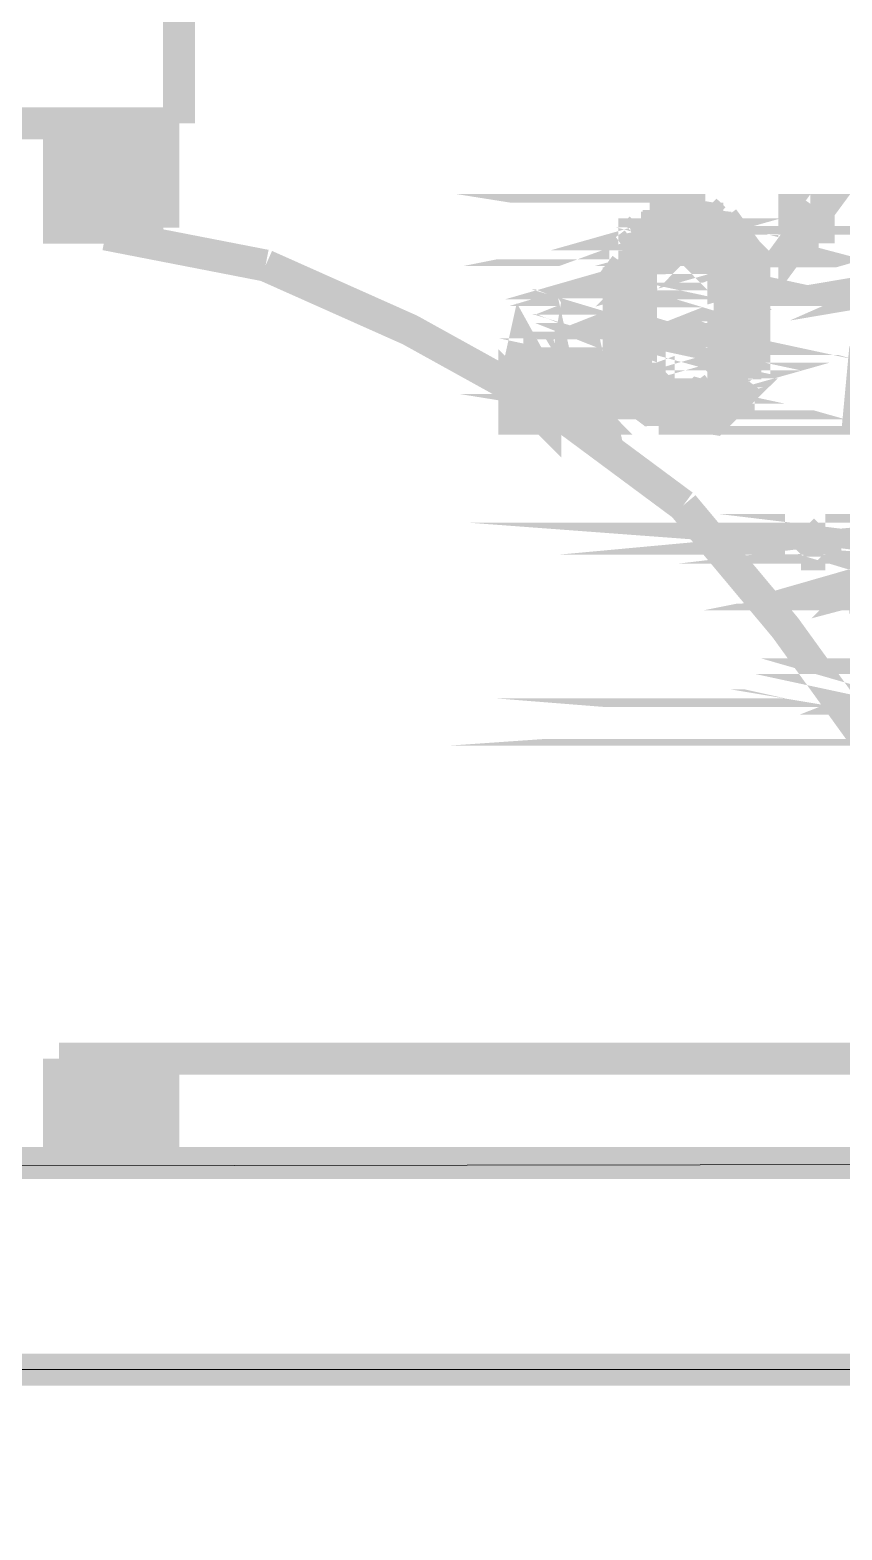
# Model space of a CAD drawing. Header units: inches. Extents: x -524 to 1067, y -71 to 1110.
# Drawn here: x 841.76 to 865.29, y 228.86 to 272.33 of the extents above; entities that cross this region are included whole.
import ezdxf

# ---------------------------------------------------------------- set-up
doc = ezdxf.new("R2010")
doc.units = ezdxf.units.IN
doc.header["$MEASUREMENT"] = 0
doc.layers.add('H', color=7, linetype='Continuous')
doc.layers.add('P', color=7, linetype='Continuous')
doc.layers.add('wall', color=16, linetype='Continuous', lineweight=20)

msp = doc.modelspace()

# ---------------------------------------------------------------- hatches: boundary and pattern name
at = {"layer": 'H', "linetype": 'Continuous'}
for points in [[(842.5936396088268, 266.5981765584572), (842.5936396088268, 269.6238921675355), (845.6230050557929, 269.6238921675355), (845.6230050557929, 266.5981765584572), (842.5936396088268, 266.5981765584572)], [(862.0363260377292, 266.5981765584572), (859.7843760608878, 266.8573150484988), (859.977817468947, 266.8573150484988), (859.977817468947, 267.0471066186702), (861.3939545694566, 267.0471066186702), (861.5873959775158, 266.8573150484988), (861.8465344675576, 266.8573150484988), (862.0363260377292, 266.5981765584572)], [(863.9050430363393, 266.1492464982442), (863.9050430363393, 267.0471066186702), (864.6131115865942, 267.0471066186702), (864.6131115865942, 266.1492464982442), (863.9050430363393, 266.1492464982442)], [(859.2697489186924, 266.4047351503979), (859.5288874087341, 266.5981765584572), (860.6858860192019, 266.5981765584572), (860.6858860192019, 266.4047351503979), (859.2697489186924, 266.4047351503979)], [(859.7843760608878, 266.5981765584572), (859.7843760608878, 266.8573150484988), (862.0363260377292, 266.5981765584572), (859.7843760608878, 266.5981765584572)], [(860.9450245092435, 266.4047351503979), (860.9450245092435, 266.5981765584572), (860.6858860192019, 266.5981765584572), (860.9450245092435, 266.5981765584572), (862.0363260377292, 266.4047351503979), (860.9450245092435, 266.4047351503979)], [(862.0363260377292, 266.4047351503979), (860.6858860192019, 266.5981765584572), (862.0363260377292, 266.5981765584572), (862.0363260377292, 266.4047351503979)], [(859.0763075106331, 265.8901080082024), (859.2697489186924, 266.1492464982442), (859.2697489186924, 266.4047351503979), (860.2369559589888, 266.4047351503979), (859.977817468947, 266.1492464982442), (859.977817468947, 265.8901080082024), (859.0763075106331, 265.8901080082024)], [(861.5873959775158, 265.8901080082024), (861.5873959775158, 266.1492464982442), (861.3939545694566, 266.4047351503979), (862.2954645277707, 266.4047351503979), (862.2954645277707, 266.1492464982442), (861.5873959775158, 265.8901080082024)], [(861.8465344675576, 264.9885980498883), (861.8465344675576, 265.8901080082024), (861.5873959775158, 265.8901080082024), (862.2954645277707, 266.1492464982442), (862.5546030178123, 265.8901080082024), (862.5546030178123, 265.1820394579477), (862.7443945879836, 265.1820394579477), (862.7443945879836, 263.3790195413196), (862.0363260377292, 263.3790195413196), (862.0363260377292, 264.7294595598468), (861.8465344675576, 264.9885980498883)], [(859.0763075106331, 265.6966666001431), (859.7843760608878, 265.8901080082024), (859.7843760608878, 265.6966666001431), (859.0763075106331, 265.6966666001431)], [(859.0763075106331, 265.6966666001431), (859.0763075106331, 265.8901080082024), (859.7843760608878, 265.8901080082024), (859.0763075106331, 265.6966666001431)], [(859.7843760608878, 265.1820394579477), (859.0763075106331, 265.4411779479894), (859.0763075106331, 265.6966666001431), (859.7843760608878, 265.6966666001431), (859.7843760608878, 265.1820394579477)], [(858.8171690205913, 263.3790195413196), (858.8171690205913, 265.1820394579477), (859.0763075106331, 265.4411779479894), (859.7843760608878, 265.1820394579477), (859.5288874087341, 264.9885980498883), (859.5288874087341, 263.1235308891659), (858.8171690205913, 263.3790195413196)], [(855.7914534115132, 261.0613724824962), (855.7914534115132, 261.9628824408101), (856.0505919015548, 263.1235308891659), (856.4995219617679, 263.1235308891659), (856.7586604518096, 261.9628824408101), (856.7586604518096, 261.0613724824962), (855.7914534115132, 261.0613724824962)], [(857.2112403499107, 261.0613724824962), (857.2112403499107, 261.9628824408101), (857.4667290020643, 263.1235308891659), (857.9193089001653, 263.1235308891659), (858.1091004703367, 261.9628824408101), (858.1091004703367, 261.0613724824962), (857.2112403499107, 261.0613724824962)], [(858.8171690205913, 262.6709509910648), (858.8171690205913, 263.3790195413196), (859.5288874087341, 263.1235308891659), (859.7843760608878, 262.8643923991241), (859.7843760608878, 262.4118125010232), (859.0763075106331, 262.2220209308518), (859.0763075106331, 262.6709509910648), (858.8171690205913, 262.6709509910648)], [(861.8465344675576, 262.4118125010232), (861.8465344675576, 263.3790195413196), (862.7443945879836, 263.3790195413196), (862.7443945879836, 262.8643923991241), (862.5546030178123, 262.8643923991241), (862.5546030178123, 262.2220209308518), (862.2954645277707, 261.9628824408101), (861.5873959775158, 262.2220209308518), (861.8465344675576, 262.4118125010232)], [(859.0763075106331, 262.2220209308518), (859.7843760608878, 262.4118125010232), (859.7843760608878, 262.2220209308518), (859.0763075106331, 262.2220209308518)], [(859.2697489186924, 261.9628824408101), (859.0763075106331, 262.2220209308518), (859.977817468947, 262.2220209308518), (859.2697489186924, 261.9628824408101)], [(859.5288874087341, 261.513952380597), (859.2697489186924, 261.7694410327508), (859.2697489186924, 261.9628824408101), (859.977817468947, 262.2220209308518), (859.977817468947, 261.9628824408101), (860.2369559589888, 261.7694410327508), (860.4267475291601, 261.7694410327508), (859.5288874087341, 261.513952380597)], [(862.0363260377292, 261.513952380597), (861.1348160794148, 261.7694410327508), (861.3939545694566, 261.7694410327508), (861.5873959775158, 261.9628824408101), (861.5873959775158, 262.2220209308518), (862.2954645277707, 261.9628824408101), (862.2954645277707, 261.7694410327508), (862.0363260377292, 261.513952380597)], [(859.5288874087341, 261.513952380597), (860.4267475291601, 261.7694410327508), (860.6858860192019, 261.513952380597), (859.5288874087341, 261.513952380597)], [(860.9450245092435, 261.513952380597), (861.1348160794148, 261.7694410327508), (862.0363260377292, 261.513952380597), (860.9450245092435, 261.513952380597)], [(859.7843760608878, 261.2548138905554), (859.5288874087341, 261.513952380597), (862.0363260377292, 261.513952380597), (859.7843760608878, 261.2548138905554)], [(859.977817468947, 261.0613724824962), (859.977817468947, 261.2548138905554), (859.7843760608878, 261.2548138905554), (862.0363260377292, 261.513952380597), (861.5873959775158, 261.0613724824962), (859.977817468947, 261.0613724824962)], [(864.1641815263811, 257.0684498331213), (864.1641815263811, 257.7765183833761), (864.8722500766357, 257.7765183833761), (864.8722500766357, 257.0684498331213), (864.1641815263811, 257.0684498331213)], [(842.5936396088268, 239.4944804028296), (842.5936396088268, 242.5201960119079), (845.6230050557929, 242.5201960119079), (845.6230050557929, 239.4944804028296), (842.5936396088268, 239.4944804028296)]]:
    msp.add_hatch(color=256, dxfattribs=at).paths.add_polyline_path(points)

# ---------------------------------------------------------------- linework, layer by layer
at = {"layer": 'P', "const_width": 0.927058823529412}
for points in [[(846.071935116006, 269.6238921675356), (846.071935116006, 283.5297745204766)], [(874.7852097802022, 262.6709509910648), (876.8437183489841, 261.0613724824962), (874.591768372143, 262.9300894811066), (874.7852097802022, 262.6709509910648)], [(846.071935116006, 269.6238921675356), (840.9220138561634, 269.6238921675356)], [(845.6230050557929, 269.6238921675356), (842.5936396088268, 269.6238921675356)], [(842.5936396088268, 269.6238921675356), (845.6230050557929, 266.5981765584572)], [(842.5936396088268, 269.6238921675356), (845.6230050557929, 266.5981765584572)], [(845.6230050557929, 266.5981765584572), (842.5936396088268, 266.5981765584572), (842.5936396088268, 269.6238921675356)], [(845.6230050557929, 266.5981765584572), (845.6230050557929, 269.6238921675356)], [(861.328257487474, 267.1128037006526), (859.977817468947, 267.1128037006526), (861.5873959775158, 266.8573150484988)], [(859.977817468947, 267.1128037006526), (861.5873959775158, 266.8573150484988), (859.977817468947, 266.8573150484988)], [(861.328257487474, 267.1128037006526), (859.977817468947, 267.1128037006526), (860.1712588770065, 267.1128037006526)], [(859.977817468947, 266.8573150484988), (859.977817468947, 267.1128037006526)], [(860.4267475291601, 267.1128037006526), (861.328257487474, 267.1128037006526), (860.1712588770065, 267.1128037006526), (860.4267475291601, 267.1128037006526)], [(861.328257487474, 267.1128037006526), (860.1712588770065, 267.1128037006526), (861.328257487474, 267.1128037006526), (861.328257487474, 267.1128037006526), (860.1712588770065, 267.1128037006526)], [(860.6858860192019, 267.1128037006526), (861.1348160794148, 267.1128037006526), (860.4267475291601, 267.1128037006526), (860.6858860192019, 267.1128037006526)], [(861.1348160794148, 267.1128037006526), (860.4267475291601, 267.1128037006526), (861.328257487474, 267.1128037006526), (861.1348160794148, 267.1128037006526)], [(860.6858860192019, 267.1128037006526), (860.8793274272612, 267.1128037006526), (860.6858860192019, 267.1128037006526), (860.6858860192019, 267.1128037006526), (860.6858860192019, 267.1128037006526)], [(860.8793274272612, 267.1128037006526), (861.1348160794148, 267.1128037006526)], [(861.1348160794148, 267.1128037006526), (860.8793274272612, 267.1128037006526)], [(861.5873959775158, 266.8573150484988), (861.328257487474, 267.1128037006526)], [(864.6131115865942, 267.1128037006526), (863.9050430363393, 266.1492464982442), (864.6131115865942, 266.1492464982442)], [(864.6131115865942, 267.1128037006526), (863.9050430363393, 266.1492464982442), (863.9050430363393, 267.1128037006526), (864.6131115865942, 267.1128037006526)], [(864.6131115865942, 267.1128037006526), (864.6131115865942, 266.1492464982442), (864.6131115865942, 267.1128037006526)], [(864.6131115865942, 267.1128037006526), (864.6131115865942, 267.1128037006526)], [(864.6131115865942, 266.1492464982442), (864.6131115865942, 267.1128037006526)], [(859.2697489186924, 266.1492464982442), (860.1712588770065, 266.404735150398), (859.977817468947, 266.1492464982442)], [(859.4631903267516, 266.5981765584572), (859.2697489186924, 266.404735150398)], [(860.6858860192019, 266.404735150398), (859.4631903267516, 266.5981765584572)], [(860.6858860192019, 266.404735150398), (859.4631903267516, 266.5981765584572)], [(859.4631903267516, 266.5981765584572), (860.6858860192019, 266.5981765584572), (860.6858860192019, 266.404735150398)], [(859.4631903267516, 266.5981765584572), (860.6858860192019, 266.5981765584572), (862.0363260377292, 266.5981765584572), (859.4631903267516, 266.5981765584572)], [(862.0363260377292, 266.5981765584572), (859.4631903267516, 266.5981765584572), (862.0363260377292, 266.5981765584572), (859.4631903267516, 266.5981765584572), (859.4631903267516, 266.5981765584572), (862.0363260377292, 266.5981765584572)], [(859.7186789789055, 266.5981765584572), (862.0363260377292, 266.5981765584572), (859.4631903267516, 266.5981765584572), (859.7186789789055, 266.5981765584572)], [(859.7186789789055, 266.8573150484988), (862.0363260377292, 266.5981765584572), (859.7186789789055, 266.8573150484988)], [(861.5873959775158, 266.8573150484988), (859.7186789789055, 266.8573150484988), (859.977817468947, 266.8573150484988)], [(861.5873959775158, 266.8573150484988), (859.7186789789055, 266.8573150484988), (861.8465344675576, 266.8573150484988), (861.5873959775158, 266.8573150484988)], [(859.7186789789055, 266.8573150484988), (861.8465344675576, 266.8573150484988)], [(861.8465344675576, 266.8573150484988), (859.7186789789055, 266.8573150484988)], [(859.7186789789055, 266.8573150484988), (859.7186789789055, 266.8573150484988)], [(861.8465344675576, 266.8573150484988), (859.7186789789055, 266.8573150484988)], [(859.7186789789055, 266.8573150484988), (862.0363260377292, 266.5981765584572), (861.8465344675576, 266.8573150484988)], [(861.5873959775158, 266.8573150484988), (859.977817468947, 266.8573150484988), (861.5873959775158, 266.8573150484988), (861.5873959775158, 266.8573150484988), (859.977817468947, 266.8573150484988)], [(860.6858860192019, 266.5981765584572), (862.0363260377292, 266.404735150398), (860.6858860192019, 266.5981765584572)], [(862.0363260377292, 266.5981765584572), (860.6858860192019, 266.5981765584572)], [(860.6858860192019, 266.5981765584572), (862.0363260377292, 266.404735150398)], [(860.8793274272612, 266.5981765584572), (862.0363260377292, 266.404735150398)], [(862.0363260377292, 266.404735150398), (860.8793274272612, 266.404735150398), (860.8793274272612, 266.5981765584572)], [(862.0363260377292, 266.404735150398), (862.0363260377292, 266.5981765584572)], [(848.5830235828887, 265.5032251920839), (843.9477294652418, 266.404735150398)], [(859.977817468947, 265.9558050901849), (859.0106104286506, 265.9558050901849), (859.977817468947, 266.1492464982442), (859.977817468947, 265.9558050901849)], [(859.0106104286506, 265.9558050901849), (859.977817468947, 266.1492464982442), (859.2697489186924, 266.1492464982442)], [(859.2697489186924, 266.1492464982442), (860.1712588770065, 266.404735150398), (859.2697489186924, 266.404735150398), (859.2697489186924, 266.1492464982442)], [(862.2954645277707, 266.1492464982442), (862.48890593583, 265.9558050901849), (861.5873959775158, 265.9558050901849), (862.2954645277707, 266.1492464982442)], [(859.2697489186924, 266.1492464982442), (859.0106104286506, 265.9558050901849)], [(861.328257487474, 266.404735150398), (862.2954645277707, 266.1492464982442), (861.5873959775158, 266.1492464982442)], [(860.1712588770065, 266.404735150398), (859.2697489186924, 266.404735150398), (860.4267475291601, 266.404735150398), (860.1712588770065, 266.404735150398)], [(859.2697489186924, 266.404735150398), (860.4267475291601, 266.404735150398), (860.4267475291601, 266.404735150398), (859.2697489186924, 266.404735150398)], [(860.4267475291601, 266.404735150398), (859.2697489186924, 266.404735150398), (860.6858860192019, 266.404735150398)], [(859.2697489186924, 266.404735150398), (860.6858860192019, 266.404735150398)], [(859.977817468947, 266.1492464982442), (859.2697489186924, 266.1492464982442), (859.977817468947, 266.1492464982442), (859.977817468947, 266.1492464982442), (859.2697489186924, 266.1492464982442), (859.977817468947, 266.1492464982442)], [(859.2697489186924, 266.1492464982442), (859.2697489186924, 266.1492464982442), (859.977817468947, 266.1492464982442)], [(860.6858860192019, 266.404735150398), (860.4267475291601, 266.404735150398)], [(860.8793274272612, 266.404735150398), (862.2954645277707, 266.404735150398), (860.8793274272612, 266.404735150398)], [(862.0363260377292, 266.404735150398), (860.8793274272612, 266.404735150398), (862.2954645277707, 266.404735150398), (862.0363260377292, 266.404735150398)], [(861.1348160794148, 266.404735150398), (862.2954645277707, 266.404735150398), (861.328257487474, 266.404735150398), (861.1348160794148, 266.404735150398)], [(862.2954645277707, 266.404735150398), (861.328257487474, 266.404735150398), (862.2954645277707, 266.404735150398), (862.2954645277707, 266.404735150398), (861.328257487474, 266.404735150398), (862.2954645277707, 266.404735150398)], [(861.328257487474, 266.404735150398), (861.328257487474, 266.404735150398), (862.2954645277707, 266.404735150398)], [(861.328257487474, 266.404735150398), (862.2954645277707, 266.1492464982442), (862.2954645277707, 266.404735150398)], [(861.5873959775158, 266.1492464982442), (861.328257487474, 266.404735150398)], [(862.2954645277707, 266.1492464982442), (861.5873959775158, 266.1492464982442)], [(861.5873959775158, 266.1492464982442), (862.2954645277707, 266.1492464982442)], [(861.5873959775158, 266.1492464982442), (862.2954645277707, 266.1492464982442)], [(862.2954645277707, 266.1492464982442), (861.5873959775158, 265.9558050901849), (861.5873959775158, 266.1492464982442)], [(862.2954645277707, 266.1492464982442), (862.2954645277707, 266.1492464982442)], [(859.0106104286506, 265.9558050901849), (859.7186789789055, 265.9558050901849), (859.0106104286506, 265.6966666001432)], [(859.7186789789055, 265.9558050901849), (859.0106104286506, 265.6966666001432)], [(859.977817468947, 265.9558050901849), (859.0106104286506, 265.9558050901849), (859.977817468947, 265.9558050901849), (859.0106104286506, 265.9558050901849)], [(859.0106104286506, 265.9558050901849), (859.7186789789055, 265.9558050901849)], [(859.0106104286506, 265.6966666001432), (859.0106104286506, 265.9558050901849)], [(859.7186789789055, 265.6966666001432), (859.0106104286506, 265.6966666001432)], [(859.0106104286506, 265.6966666001432), (859.7186789789055, 265.6966666001432)], [(859.7186789789055, 265.6966666001432), (859.0106104286506, 265.6966666001432)], [(859.0106104286506, 265.6966666001432), (859.7186789789055, 265.5032251920839)], [(859.0106104286506, 265.6966666001432), (859.7186789789055, 265.5032251920839)], [(859.7186789789055, 265.5032251920839), (859.0106104286506, 265.5032251920839), (859.0106104286506, 265.6966666001432)], [(859.7186789789055, 265.6966666001432), (859.0106104286506, 265.6966666001432), (859.0106104286506, 265.6966666001432)], [(859.0106104286506, 265.6966666001432), (859.7186789789055, 265.6966666001432), (859.0106104286506, 265.6966666001432)], [(859.7186789789055, 265.6966666001432), (859.0106104286506, 265.6966666001432)], [(859.0106104286506, 265.6966666001432), (859.7186789789055, 265.6966666001432)], [(859.7186789789055, 265.6966666001432), (859.7186789789055, 265.9558050901849)], [(859.7186789789055, 265.9558050901849), (859.977817468947, 265.9558050901849)], [(859.7186789789055, 265.5032251920839), (859.7186789789055, 265.6966666001432)], [(862.48890593583, 265.9558050901849), (861.5873959775158, 265.9558050901849), (861.5873959775158, 265.9558050901849), (862.48890593583, 265.9558050901849), (861.5873959775158, 265.9558050901849), (862.48890593583, 265.9558050901849), (861.5873959775158, 265.9558050901849)], [(862.48890593583, 265.9558050901849), (861.8465344675576, 265.9558050901849), (861.5873959775158, 265.9558050901849)], [(862.48890593583, 265.9558050901849), (861.8465344675576, 265.9558050901849)], [(861.8465344675576, 265.9558050901849), (862.48890593583, 265.6966666001432)], [(861.8465344675576, 265.9558050901849), (862.48890593583, 265.6966666001432)], [(862.48890593583, 265.6966666001432), (861.8465344675576, 265.6966666001432), (861.8465344675576, 265.9558050901849)], [(862.48890593583, 265.6966666001432), (861.8465344675576, 265.6966666001432), (862.48890593583, 265.6966666001432), (862.48890593583, 265.6966666001432), (861.8465344675576, 265.6966666001432)], [(862.48890593583, 265.6966666001432), (861.8465344675576, 265.5032251920839)], [(861.8465344675576, 265.5032251920839), (861.8465344675576, 265.6966666001432)], [(862.48890593583, 265.6966666001432), (861.8465344675576, 265.5032251920839)], [(861.8465344675576, 265.5032251920839), (862.48890593583, 265.5032251920839), (862.48890593583, 265.6966666001432)], [(871.5660527630648, 264.9885980498884), (867.3796887056308, 264.9885980498884), (871.5660527630648, 265.6966666001432)], [(862.48890593583, 265.6966666001432), (862.48890593583, 265.9558050901849)], [(871.5660527630648, 265.6966666001432), (867.3796887056308, 264.9885980498884), (868.9892672141996, 265.6966666001432)], [(860.6858860192019, 258.5502840156133), (856.9521018598689, 261.3205109725378), (852.7657378024346, 263.6381580313613), (848.5830235828887, 265.5032251920839)], [(859.7186789789055, 265.2477365399301), (858.8171690205913, 264.9885980498884), (859.4631903267516, 264.9885980498884), (859.7186789789055, 265.2477365399301)], [(859.0106104286506, 265.5032251920839), (858.8171690205913, 265.2477365399301), (859.7186789789055, 265.2477365399301)], [(858.8171690205913, 265.2477365399301), (859.7186789789055, 265.2477365399301), (858.8171690205913, 265.2477365399301), (858.8171690205913, 265.2477365399301), (859.7186789789055, 265.2477365399301), (858.8171690205913, 265.2477365399301)], [(859.7186789789055, 265.2477365399301), (859.7186789789055, 265.2477365399301), (858.8171690205913, 265.2477365399301)], [(859.7186789789055, 265.2477365399301), (858.8171690205913, 264.9885980498884), (858.8171690205913, 265.2477365399301)], [(859.7186789789055, 265.2477365399301), (859.0106104286506, 265.5032251920839)], [(859.7186789789055, 265.5032251920839), (859.0106104286506, 265.5032251920839)], [(859.0106104286506, 265.5032251920839), (859.7186789789055, 265.2477365399301)], [(862.7443945879836, 265.2477365399301), (861.8465344675576, 264.9885980498884), (862.7443945879836, 264.9885980498884), (862.7443945879836, 265.2477365399301)], [(859.7186789789055, 265.2477365399301), (859.7186789789055, 265.5032251920839)], [(861.8465344675576, 265.2477365399301), (862.7443945879836, 265.2477365399301), (861.8465344675576, 264.9885980498884), (861.8465344675576, 265.2477365399301)], [(861.8465344675576, 265.5032251920839), (862.48890593583, 265.5032251920839), (861.8465344675576, 265.5032251920839), (861.8465344675576, 265.5032251920839), (862.48890593583, 265.5032251920839)], [(861.8465344675576, 265.5032251920839), (862.48890593583, 265.2477365399301)], [(861.8465344675576, 265.5032251920839), (862.48890593583, 265.2477365399301)], [(862.48890593583, 265.2477365399301), (861.8465344675576, 265.2477365399301), (861.8465344675576, 265.5032251920839)], [(862.48890593583, 265.2477365399301), (861.8465344675576, 265.2477365399301), (862.7443945879836, 265.2477365399301), (862.48890593583, 265.2477365399301)], [(862.48890593583, 265.2477365399301), (862.48890593583, 265.5032251920839)], [(859.4631903267516, 264.9885980498884), (858.8171690205913, 264.7951566418291), (859.4631903267516, 264.7951566418291), (859.4631903267516, 264.9885980498884)], [(858.8171690205913, 264.9885980498884), (859.4631903267516, 264.9885980498884), (858.8171690205913, 264.7951566418291), (858.8171690205913, 264.9885980498884)], [(859.4631903267516, 264.7951566418291), (858.8171690205913, 264.5396679896753), (859.4631903267516, 264.5396679896753), (859.4631903267516, 264.7951566418291)], [(858.8171690205913, 264.7951566418291), (859.4631903267516, 264.7951566418291), (858.8171690205913, 264.5396679896753), (858.8171690205913, 264.7951566418291)], [(861.8465344675576, 264.9885980498884), (862.7443945879836, 264.7951566418291), (862.0363260377292, 264.7951566418291), (861.8465344675576, 264.9885980498884)], [(861.8465344675576, 264.9885980498884), (862.7443945879836, 264.9885980498884)], [(862.7443945879836, 264.9885980498884), (861.8465344675576, 264.9885980498884)], [(861.8465344675576, 264.9885980498884), (861.8465344675576, 264.9885980498884)], [(862.7443945879836, 264.9885980498884), (861.8465344675576, 264.9885980498884)], [(861.8465344675576, 264.9885980498884), (862.7443945879836, 264.7951566418291), (862.7443945879836, 264.9885980498884)], [(862.7443945879836, 264.7951566418291), (862.0363260377292, 264.7951566418291)], [(862.0363260377292, 264.7951566418291), (862.7443945879836, 264.5396679896753)], [(862.0363260377292, 264.7951566418291), (862.7443945879836, 264.5396679896753)], [(862.7443945879836, 264.5396679896753), (862.0363260377292, 264.5396679896753), (862.0363260377292, 264.7951566418291)], [(862.7443945879836, 264.5396679896753), (862.7443945879836, 264.7951566418291)], [(858.8171690205913, 264.5396679896753), (859.4631903267516, 264.3462265816161), (858.8171690205913, 264.3462265816161), (858.8171690205913, 264.5396679896753)], [(859.4631903267516, 264.3462265816161), (858.8171690205913, 264.3462265816161), (859.4631903267516, 264.0870880915744)], [(858.8171690205913, 264.3462265816161), (859.4631903267516, 264.0870880915744), (858.8171690205913, 264.0870880915744)], [(858.8171690205913, 264.5396679896753), (859.4631903267516, 264.5396679896753), (858.8171690205913, 264.5396679896753), (858.8171690205913, 264.5396679896753), (859.4631903267516, 264.5396679896753)], [(858.8171690205913, 264.5396679896753), (859.4631903267516, 264.3462265816161), (859.4631903267516, 264.5396679896753)], [(858.8171690205913, 264.0870880915744), (858.8171690205913, 264.3462265816161)], [(859.4631903267516, 264.0870880915744), (859.4631903267516, 264.3462265816161)], [(862.7443945879836, 264.5396679896753), (862.0363260377292, 264.5396679896753)], [(862.0363260377292, 264.5396679896753), (862.7443945879836, 264.3462265816161)], [(862.0363260377292, 264.5396679896753), (862.7443945879836, 264.3462265816161)], [(862.7443945879836, 264.3462265816161), (862.0363260377292, 264.3462265816161), (862.0363260377292, 264.5396679896753)], [(862.7443945879836, 264.3462265816161), (862.0363260377292, 264.3462265816161)], [(862.0363260377292, 264.3462265816161), (862.7443945879836, 264.0870880915744), (862.7443945879836, 264.3462265816161)], [(862.0363260377292, 264.3462265816161), (862.7443945879836, 264.0870880915744)], [(862.7443945879836, 264.0870880915744), (862.0363260377292, 264.0870880915744), (862.0363260377292, 264.3462265816161)], [(862.7443945879836, 264.3462265816161), (862.7443945879836, 264.5396679896753)], [(856.6929633698271, 261.9628824408102), (856.0505919015548, 263.1235308891659), (855.7914534115132, 261.9628824408102)], [(858.8171690205913, 263.8315994394206), (859.4631903267516, 263.6381580313613), (858.8171690205913, 263.6381580313613), (858.8171690205913, 263.8315994394206)], [(859.4631903267516, 264.0870880915744), (858.8171690205913, 263.8315994394206), (859.4631903267516, 263.8315994394206), (859.4631903267516, 264.0870880915744)], [(858.1091004703367, 261.9628824408102), (857.401031920082, 263.1235308891659), (857.2112403499107, 261.9628824408102)], [(859.4631903267516, 264.0870880915744), (858.8171690205913, 264.0870880915744), (859.4631903267516, 264.0870880915744), (859.4631903267516, 264.0870880915744), (858.8171690205913, 264.0870880915744)], [(859.4631903267516, 264.0870880915744), (858.8171690205913, 263.8315994394206), (858.8171690205913, 264.0870880915744)], [(858.8171690205913, 263.8315994394206), (859.4631903267516, 263.8315994394206), (858.8171690205913, 263.8315994394206), (858.8171690205913, 263.8315994394206), (859.4631903267516, 263.8315994394206)], [(858.8171690205913, 263.8315994394206), (859.4631903267516, 263.6381580313613), (859.4631903267516, 263.8315994394206)], [(862.7443945879836, 264.0870880915744), (862.0363260377292, 264.0870880915744), (862.7443945879836, 264.0870880915744), (862.7443945879836, 264.0870880915744), (862.0363260377292, 264.0870880915744)], [(862.7443945879836, 264.0870880915744), (862.0363260377292, 263.8315994394206)], [(862.0363260377292, 263.8315994394206), (862.0363260377292, 264.0870880915744)], [(862.7443945879836, 264.0870880915744), (862.0363260377292, 263.8315994394206)], [(862.0363260377292, 263.8315994394206), (862.7443945879836, 263.8315994394206), (862.7443945879836, 264.0870880915744)], [(862.0363260377292, 263.8315994394206), (862.7443945879836, 263.8315994394206)], [(862.7443945879836, 263.8315994394206), (862.0363260377292, 263.6381580313613)], [(862.0363260377292, 263.6381580313613), (862.0363260377292, 263.8315994394206)], [(862.7443945879836, 263.8315994394206), (862.0363260377292, 263.6381580313613)], [(862.0363260377292, 263.6381580313613), (862.7443945879836, 263.6381580313613), (862.7443945879836, 263.8315994394206)], [(859.4631903267516, 263.6381580313613), (858.8171690205913, 263.6381580313613), (859.4631903267516, 263.3790195413197), (859.4631903267516, 263.6381580313613)], [(858.8171690205913, 263.6381580313613), (859.4631903267516, 263.3790195413197), (858.8171690205913, 263.3790195413197), (858.8171690205913, 263.6381580313613)], [(862.0363260377292, 263.6381580313613), (862.7443945879836, 263.6381580313613)], [(862.7443945879836, 263.6381580313613), (862.0363260377292, 263.3790195413197)], [(862.0363260377292, 263.3790195413197), (862.0363260377292, 263.6381580313613)], [(862.7443945879836, 263.6381580313613), (862.0363260377292, 263.3790195413197)], [(862.0363260377292, 263.3790195413197), (862.7443945879836, 263.3790195413197), (862.7443945879836, 263.6381580313613)], [(858.8171690205913, 263.1235308891659), (859.7186789789055, 262.9300894811066), (858.8171690205913, 262.9300894811066), (858.8171690205913, 263.1235308891659)], [(856.6929633698271, 261.9628824408102), (856.0505919015548, 263.1235308891659)], [(856.0505919015548, 263.1235308891659), (856.4995219617679, 263.1235308891659), (856.6929633698271, 261.9628824408102)], [(859.4631903267516, 263.3790195413197), (858.8171690205913, 263.3790195413197), (859.4631903267516, 263.1235308891659)], [(858.1091004703367, 261.9628824408102), (857.401031920082, 263.1235308891659), (857.8536118181828, 263.1235308891659), (858.1091004703367, 261.9628824408102)], [(862.7443945879836, 263.1235308891659), (861.8465344675576, 263.1235308891659), (862.7443945879836, 262.9300894811066), (862.7443945879836, 263.1235308891659)], [(858.8171690205913, 263.3790195413197), (859.4631903267516, 263.1235308891659), (858.8171690205913, 263.3790195413197)], [(858.8171690205913, 263.1235308891659), (859.4631903267516, 263.1235308891659), (858.8171690205913, 263.1235308891659), (858.8171690205913, 263.1235308891659), (859.4631903267516, 263.1235308891659)], [(858.8171690205913, 263.1235308891659), (859.7186789789055, 262.9300894811066)], [(862.7443945879836, 263.3790195413197), (861.8465344675576, 263.3790195413197), (862.7443945879836, 263.3790195413197), (861.8465344675576, 263.3790195413197), (862.7443945879836, 263.1235308891659)], [(859.4631903267516, 263.1235308891659), (859.4631903267516, 263.3790195413197)], [(859.7186789789055, 262.9300894811066), (859.4631903267516, 263.1235308891659)], [(861.8465344675576, 263.3790195413197), (862.7443945879836, 263.1235308891659), (861.8465344675576, 263.1235308891659), (861.8465344675576, 263.3790195413197)], [(862.0363260377292, 263.3790195413197), (862.7443945879836, 263.3790195413197), (861.8465344675576, 263.3790195413197), (862.0363260377292, 263.3790195413197)], [(861.8465344675576, 263.1235308891659), (862.7443945879836, 262.9300894811066)], [(861.8465344675576, 262.9300894811066), (861.8465344675576, 263.1235308891659)], [(862.7443945879836, 263.1235308891659), (862.7443945879836, 263.3790195413197)], [(865.9635516051212, 263.1235308891659), (865.770110197062, 261.0613724824962), (866.6716201553761, 261.0613724824962)], [(855.7914534115132, 261.0613724824962), (856.6929633698271, 261.0613724824962), (855.7914534115132, 261.9628824408102), (855.7914534115132, 261.0613724824962)], [(859.7186789789055, 262.9300894811066), (858.8171690205913, 262.6709509910648), (859.7186789789055, 262.6709509910648), (859.7186789789055, 262.9300894811066)], [(859.7186789789055, 262.6709509910648), (859.0106104286506, 262.6709509910648), (859.7186789789055, 262.4775095830056)], [(857.2112403499107, 261.0613724824962), (858.1091004703367, 261.0613724824962), (857.2112403499107, 261.9628824408102), (857.2112403499107, 261.0613724824962)], [(859.7186789789055, 262.9300894811066), (858.8171690205913, 262.9300894811066), (859.7186789789055, 262.9300894811066), (859.7186789789055, 262.9300894811066), (858.8171690205913, 262.9300894811066)], [(859.7186789789055, 262.9300894811066), (858.8171690205913, 262.6709509910648), (858.8171690205913, 262.9300894811066)], [(858.8171690205913, 262.6709509910648), (859.7186789789055, 262.6709509910648)], [(859.0106104286506, 262.6709509910648), (858.8171690205913, 262.6709509910648)], [(859.7186789789055, 262.6709509910648), (859.0106104286506, 262.6709509910648)], [(859.0106104286506, 262.6709509910648), (859.7186789789055, 262.4775095830056)], [(859.7186789789055, 262.4775095830056), (859.0106104286506, 262.4775095830056), (859.0106104286506, 262.6709509910648)], [(859.7186789789055, 262.4775095830056), (859.7186789789055, 262.6709509910648)], [(862.7443945879836, 262.9300894811066), (861.8465344675576, 262.9300894811066)], [(862.7443945879836, 262.9300894811066), (861.8465344675576, 262.9300894811066)], [(861.8465344675576, 262.9300894811066), (862.48890593583, 262.9300894811066), (862.7443945879836, 262.9300894811066)], [(861.8465344675576, 262.9300894811066), (862.48890593583, 262.9300894811066)], [(862.48890593583, 262.9300894811066), (861.8465344675576, 262.6709509910648)], [(861.8465344675576, 262.6709509910648), (861.8465344675576, 262.9300894811066)], [(862.48890593583, 262.9300894811066), (861.8465344675576, 262.6709509910648)], [(861.8465344675576, 262.6709509910648), (862.48890593583, 262.6709509910648), (862.48890593583, 262.9300894811066)], [(861.8465344675576, 262.6709509910648), (862.48890593583, 262.6709509910648), (861.8465344675576, 262.6709509910648), (861.8465344675576, 262.6709509910648), (862.48890593583, 262.6709509910648)], [(861.8465344675576, 262.6709509910648), (862.48890593583, 262.4775095830056)], [(861.8465344675576, 262.6709509910648), (862.48890593583, 262.4775095830056)], [(862.48890593583, 262.4775095830056), (861.8465344675576, 262.4775095830056), (861.8465344675576, 262.6709509910648)], [(862.48890593583, 262.4775095830056), (862.48890593583, 262.6709509910648)], [(862.48890593583, 262.4775095830056), (861.5873959775158, 262.2220209308518), (862.48890593583, 262.2220209308518)], [(859.7186789789055, 262.4775095830056), (859.0106104286506, 262.2220209308518), (859.7186789789055, 262.4775095830056)], [(859.7186789789055, 262.4775095830056), (859.0106104286506, 262.4775095830056), (859.7186789789055, 262.4775095830056), (859.7186789789055, 262.4775095830056), (859.0106104286506, 262.4775095830056)], [(859.7186789789055, 262.4775095830056), (859.0106104286506, 262.2220209308518)], [(859.0106104286506, 262.2220209308518), (859.0106104286506, 262.4775095830056)], [(859.7186789789055, 262.2220209308518), (859.0106104286506, 262.2220209308518), (859.7186789789055, 262.2220209308518), (859.0106104286506, 262.2220209308518), (859.977817468947, 262.2220209308518), (859.7186789789055, 262.2220209308518)], [(859.0106104286506, 262.2220209308518), (859.977817468947, 262.2220209308518)], [(859.2697489186924, 261.9628824408102), (859.0106104286506, 262.2220209308518)], [(859.7186789789055, 262.2220209308518), (859.0106104286506, 262.2220209308518), (859.0106104286506, 262.2220209308518), (859.7186789789055, 262.2220209308518)], [(859.977817468947, 261.9628824408102), (859.977817468947, 262.2220209308518), (859.2697489186924, 261.9628824408102)], [(859.977817468947, 262.2220209308518), (859.2697489186924, 261.9628824408102)], [(862.48890593583, 262.4775095830056), (861.5873959775158, 262.2220209308518)], [(861.5873959775158, 262.2220209308518), (861.8465344675576, 262.4775095830056)], [(861.5873959775158, 262.2220209308518), (862.2954645277707, 261.9628824408102), (861.5873959775158, 262.2220209308518)], [(861.5873959775158, 262.2220209308518), (862.48890593583, 262.2220209308518), (861.5873959775158, 262.2220209308518), (861.5873959775158, 262.2220209308518), (862.48890593583, 262.2220209308518)], [(861.5873959775158, 262.2220209308518), (862.2954645277707, 261.9628824408102)], [(862.48890593583, 262.4775095830056), (861.8465344675576, 262.4775095830056)], [(861.8465344675576, 262.4775095830056), (862.48890593583, 262.4775095830056)], [(861.8465344675576, 262.4775095830056), (862.48890593583, 262.4775095830056)], [(862.48890593583, 262.4775095830056), (861.8465344675576, 262.4775095830056), (861.8465344675576, 262.4775095830056), (862.48890593583, 262.4775095830056)], [(861.8465344675576, 262.4775095830056), (862.48890593583, 262.4775095830056)], [(861.8465344675576, 262.4775095830056), (862.48890593583, 262.4775095830056)], [(862.2954645277707, 261.9628824408102), (862.48890593583, 262.2220209308518)], [(862.48890593583, 262.4775095830056), (862.48890593583, 262.4775095830056)], [(862.48890593583, 262.4775095830056), (862.48890593583, 262.4775095830056)], [(862.48890593583, 262.2220209308518), (862.48890593583, 262.4775095830056)], [(856.6929633698271, 261.0613724824962), (855.7914534115132, 261.9628824408102), (856.6929633698271, 261.9628824408102), (856.6929633698271, 261.0613724824962)], [(860.1712588770065, 261.7694410327509), (859.2697489186924, 261.9628824408102), (859.977817468947, 261.9628824408102), (860.1712588770065, 261.7694410327509)], [(855.7914534115132, 261.9628824408102), (856.6929633698271, 261.9628824408102)], [(860.6858860192019, 261.5139523805971), (859.4631903267516, 261.5139523805971), (860.4267475291601, 261.7694410327509)], [(858.1091004703367, 261.0613724824962), (857.2112403499107, 261.9628824408102), (858.1091004703367, 261.9628824408102), (858.1091004703367, 261.0613724824962)], [(857.2112403499107, 261.9628824408102), (858.1091004703367, 261.9628824408102)], [(862.2954645277707, 261.7694410327509), (861.1348160794148, 261.7694410327509), (862.0363260377292, 261.5139523805971), (862.2954645277707, 261.7694410327509)], [(860.1712588770065, 261.7694410327509), (859.2697489186924, 261.7694410327509), (859.4631903267516, 261.5139523805971)], [(860.1712588770065, 261.7694410327509), (859.2697489186924, 261.9628824408102), (859.2697489186924, 261.7694410327509)], [(859.2697489186924, 261.9628824408102), (859.977817468947, 261.9628824408102), (859.2697489186924, 261.9628824408102), (859.2697489186924, 261.9628824408102), (859.977817468947, 261.9628824408102), (859.2697489186924, 261.9628824408102)], [(859.977817468947, 261.9628824408102), (859.977817468947, 261.9628824408102), (859.2697489186924, 261.9628824408102)], [(860.1712588770065, 261.7694410327509), (859.2697489186924, 261.7694410327509), (860.1712588770065, 261.7694410327509), (860.1712588770065, 261.7694410327509), (859.2697489186924, 261.7694410327509)], [(860.4267475291601, 261.7694410327509), (859.4631903267516, 261.5139523805971)], [(859.4631903267516, 261.5139523805971), (860.1712588770065, 261.7694410327509), (860.4267475291601, 261.7694410327509)], [(859.4631903267516, 261.5139523805971), (860.1712588770065, 261.7694410327509)], [(862.0363260377292, 261.5139523805971), (860.8793274272612, 261.5139523805971), (861.1348160794148, 261.7694410327509), (862.0363260377292, 261.5139523805971)], [(862.2954645277707, 261.7694410327509), (861.328257487474, 261.7694410327509), (861.5873959775158, 261.9628824408102)], [(860.4267475291601, 261.7694410327509), (860.6858860192019, 261.5139523805971)], [(862.2954645277707, 261.7694410327509), (861.1348160794148, 261.7694410327509)], [(861.1348160794148, 261.7694410327509), (861.328257487474, 261.7694410327509)], [(861.1348160794148, 261.7694410327509), (862.0363260377292, 261.5139523805971), (861.1348160794148, 261.7694410327509), (861.1348160794148, 261.7694410327509)], [(862.2954645277707, 261.7694410327509), (861.328257487474, 261.7694410327509)], [(861.328257487474, 261.7694410327509), (862.2954645277707, 261.7694410327509), (862.2954645277707, 261.7694410327509), (861.328257487474, 261.7694410327509)], [(861.5873959775158, 261.9628824408102), (862.2954645277707, 261.9628824408102), (861.5873959775158, 261.9628824408102), (861.5873959775158, 261.9628824408102), (862.2954645277707, 261.9628824408102)], [(861.5873959775158, 261.9628824408102), (862.2954645277707, 261.7694410327509), (862.2954645277707, 261.9628824408102)], [(861.5873959775158, 261.9628824408102), (862.2954645277707, 261.7694410327509)], [(861.8465344675576, 261.3205109725378), (859.977817468947, 261.3205109725378), (861.5873959775158, 261.0613724824962), (861.8465344675576, 261.3205109725378)], [(859.977817468947, 261.3205109725378), (861.5873959775158, 261.0613724824962), (859.977817468947, 261.0613724824962)], [(860.6858860192019, 261.5139523805971), (862.0363260377292, 261.5139523805971), (859.4631903267516, 261.5139523805971), (860.6858860192019, 261.5139523805971)], [(862.0363260377292, 261.5139523805971), (859.4631903267516, 261.5139523805971), (862.0363260377292, 261.5139523805971), (862.0363260377292, 261.5139523805971), (859.4631903267516, 261.5139523805971)], [(862.0363260377292, 261.5139523805971), (859.7186789789055, 261.3205109725378), (859.4631903267516, 261.5139523805971)], [(860.6858860192019, 261.5139523805971), (859.4631903267516, 261.5139523805971), (860.6858860192019, 261.5139523805971), (860.6858860192019, 261.5139523805971), (859.4631903267516, 261.5139523805971), (860.6858860192019, 261.5139523805971)], [(859.4631903267516, 261.5139523805971), (859.4631903267516, 261.5139523805971), (860.6858860192019, 261.5139523805971), (859.4631903267516, 261.5139523805971)], [(862.0363260377292, 261.5139523805971), (861.8465344675576, 261.3205109725378), (859.7186789789055, 261.3205109725378)], [(859.7186789789055, 261.3205109725378), (862.0363260377292, 261.5139523805971)], [(861.8465344675576, 261.3205109725378), (859.7186789789055, 261.3205109725378)], [(859.7186789789055, 261.3205109725378), (861.8465344675576, 261.3205109725378), (861.8465344675576, 261.3205109725378), (859.7186789789055, 261.3205109725378)], [(861.8465344675576, 261.3205109725378), (859.7186789789055, 261.3205109725378)], [(859.7186789789055, 261.3205109725378), (859.7186789789055, 261.3205109725378)], [(861.8465344675576, 261.3205109725378), (859.7186789789055, 261.3205109725378)], [(859.7186789789055, 261.3205109725378), (861.8465344675576, 261.3205109725378), (861.8465344675576, 261.3205109725378), (859.7186789789055, 261.3205109725378)], [(861.8465344675576, 261.3205109725378), (859.977817468947, 261.3205109725378), (859.7186789789055, 261.3205109725378)], [(859.977817468947, 261.0613724824962), (859.977817468947, 261.3205109725378)], [(860.6858860192019, 261.5139523805971), (862.0363260377292, 261.5139523805971), (860.8793274272612, 261.5139523805971), (860.6858860192019, 261.5139523805971)], [(860.6858860192019, 261.5139523805971), (860.6858860192019, 261.5139523805971)], [(861.5873959775158, 261.0613724824962), (859.977817468947, 261.0613724824962), (861.328257487474, 261.0613724824962), (861.5873959775158, 261.0613724824962)], [(859.977817468947, 261.0613724824962), (861.328257487474, 261.0613724824962), (860.1712588770065, 261.0613724824962), (859.977817468947, 261.0613724824962)], [(861.328257487474, 261.0613724824962), (860.1712588770065, 261.0613724824962), (861.328257487474, 261.0613724824962), (861.328257487474, 261.0613724824962), (860.1712588770065, 261.0613724824962), (861.328257487474, 261.0613724824962)], [(860.1712588770065, 261.0613724824962), (860.1712588770065, 261.0613724824962), (861.328257487474, 261.0613724824962)], [(860.1712588770065, 261.0613724824962), (861.1348160794148, 261.0613724824962)], [(860.1712588770065, 261.0613724824962), (861.1348160794148, 261.0613724824962)], [(860.4267475291601, 261.0613724824962), (860.1712588770065, 261.0613724824962)], [(861.1348160794148, 261.0613724824962), (860.4267475291601, 261.0613724824962)], [(861.1348160794148, 261.0613724824962), (860.4267475291601, 261.0613724824962)], [(860.4267475291601, 261.0613724824962), (860.8793274272612, 261.0613724824962), (861.1348160794148, 261.0613724824962)], [(860.4267475291601, 261.0613724824962), (860.8793274272612, 261.0613724824962), (860.6858860192019, 261.0613724824962), (860.4267475291601, 261.0613724824962)], [(860.8793274272612, 261.0613724824962), (860.6858860192019, 261.0613724824962)], [(860.6858860192019, 261.0613724824962), (860.8793274272612, 261.0613724824962)], [(860.6858860192019, 261.0613724824962), (860.6858860192019, 261.0613724824962), (860.6858860192019, 261.0613724824962)], [(861.1348160794148, 261.0613724824962), (861.328257487474, 261.0613724824962)], [(866.4818285852045, 251.0827156969473), (863.6459045462977, 255.0099412643396), (860.6858860192019, 258.5502840156133)], [(869.8907771725135, 257.8422154653586), (867.1242000534771, 257.5867268132048), (870.1499156625553, 257.5867268132048), (869.8907771725135, 257.8422154653586)], [(867.8322686037318, 258.0356568734179), (869.4418471123006, 257.8422154653586), (867.6388271956725, 257.8422154653586), (867.8322686037318, 258.0356568734179)], [(864.8065529946534, 257.8422154653586), (864.0984844443985, 257.1341469151038)], [(864.8065529946534, 257.8422154653586), (864.0984844443985, 257.1341469151038)], [(864.0984844443985, 257.1341469151038), (864.0984844443985, 257.8422154653586), (864.8065529946534, 257.8422154653586)], [(864.8065529946534, 257.8422154653586), (864.8065529946534, 257.1341469151038), (864.8065529946534, 257.8422154653586), (864.8065529946534, 257.8422154653586), (864.8065529946534, 257.1341469151038)], [(870.1499156625553, 257.5867268132048), (866.9307586454177, 257.5867268132048), (870.4054043147089, 257.3275883231631), (870.1499156625553, 257.5867268132048)], [(866.6716201553761, 257.1341469151038), (868.2811986639447, 257.3275883231631), (868.0877572558854, 257.3275883231631)], [(866.6716201553761, 257.1341469151038), (868.2811986639447, 257.3275883231631), (866.6716201553761, 257.3275883231631), (866.6716201553761, 257.1341469151038)], [(869.2484057042413, 257.3275883231631), (870.5988457227686, 257.1341469151038), (868.9892672141996, 257.3275883231631), (869.2484057042413, 257.3275883231631)], [(870.5988457227686, 257.1341469151038), (868.9892672141996, 257.3275883231631), (870.4054043147089, 257.3275883231631), (870.5988457227686, 257.1341469151038)], [(864.0984844443985, 257.1341469151038), (864.8065529946534, 257.1341469151038)], [(866.4818285852045, 256.87865826295), (867.1242000534771, 256.6852168548908), (866.2226900951628, 256.6852168548908)], [(867.1242000534771, 256.6852168548908), (866.2226900951628, 256.4260783648491), (867.1242000534771, 256.4260783648491)], [(866.2226900951628, 256.4260783648491), (866.9307586454177, 256.4260783648491), (865.9635516051212, 256.1705897126952), (866.2226900951628, 256.4260783648491)], [(866.9307586454177, 256.1705897126952), (865.9635516051212, 255.977148304636), (866.9307586454177, 255.977148304636), (866.9307586454177, 256.1705897126952)], [(865.9635516051212, 256.1705897126952), (866.9307586454177, 256.1705897126952), (865.9635516051212, 255.977148304636), (865.9635516051212, 256.1705897126952)], [(866.9307586454177, 256.4260783648491), (865.9635516051212, 256.1705897126952), (866.9307586454177, 256.1705897126952), (866.9307586454177, 256.4260783648491)], [(866.2226900951628, 253.4003627557708), (867.1242000534771, 253.2069213477115), (866.2226900951628, 253.2069213477115), (866.2226900951628, 253.4003627557708)], [(866.9307586454177, 253.6595012458125), (866.2226900951628, 253.6595012458125), (866.9307586454177, 253.6595012458125), (866.2226900951628, 253.6595012458125), (867.1242000534771, 253.4003627557708)], [(867.3796887056308, 252.9514326955577), (866.4818285852045, 252.9514326955577), (867.1242000534771, 253.2069213477115)], [(866.4818285852045, 252.9514326955577), (867.6388271956725, 252.7579912874984), (866.4818285852045, 252.7579912874984)], [(867.8322686037318, 252.7579912874984), (866.6716201553761, 252.7579912874984), (867.8322686037318, 252.4988527974568)], [(866.6716201553761, 252.7579912874984), (867.8322686037318, 252.4988527974568), (866.6716201553761, 252.4988527974568), (866.6716201553761, 252.7579912874984)], [(869.8907771725135, 252.243364145303), (867.1242000534771, 252.0499227372437), (869.8907771725135, 252.243364145303), (867.1242000534771, 252.0499227372437), (869.6973357644542, 252.0499227372437), (869.8907771725135, 252.243364145303)], [(870.4054043147089, 252.4988527974568), (866.9307586454177, 252.4988527974568), (870.1499156625553, 252.243364145303)], [(867.1242000534771, 252.243364145303), (869.8907771725135, 252.243364145303), (867.1242000534771, 252.0499227372437), (867.1242000534771, 252.243364145303)], [(866.9307586454177, 252.4988527974568), (870.1499156625553, 252.243364145303), (866.9307586454177, 252.243364145303), (866.9307586454177, 252.4988527974568)], [(845.6230050557929, 239.4944804028296), (842.5936396088268, 242.5201960119079)], [(842.5936396088268, 242.5201960119079), (842.5936396088268, 239.4944804028296)], [(845.6230050557929, 239.4944804028296), (842.5936396088268, 242.5201960119079)], [(842.5936396088268, 242.5201960119079), (845.6230050557929, 242.5201960119079), (845.6230050557929, 239.4944804028296)], [(843.9477294652418, 242.5201960119079), (869.8907771725135, 242.5201960119079)], [(846.9734450743199, 239.4944804028296), (805.0623566074373, 239.4944804028296)], [(842.5936396088268, 239.4944804028296), (845.6230050557929, 239.4944804028296)], [(894.9359647593592, 239.4944804028296), (846.9734450743199, 239.4944804028296)], [(853.0248762924764, 239.4944804028296), (846.9734450743199, 239.4944804028296), (853.0248762924764, 239.4944804028296)], [(894.9359647593592, 233.5087462666554), (840.9220138561634, 233.5087462666554)]]:
    msp.add_lwpolyline(points, dxfattribs=at)
at = {"layer": 'wall'}
msp.add_lwpolyline([(904.0131115865943, 98.826078364849), (903.980263045603, 158.8914604862016), (913.0245613318468, 158.8914604862016), (912.3043515140671, 167.9065600693418), (904.0131115865943, 167.9065600693418), (904.0126257035954, 179.4947953634595), (798.7517868992388, 179.4947953634595), (798.7517868992388, 184.5790195413196), (805.0623566074373, 184.9289079646869), (805.0623566074373, 238.9850312208073), (811.0480907436113, 239.4944804028296), (811.0480907436113, 184.5790195413196), (894.9359647593592, 184.5790195413196), (894.9359647593592, 233.5087462666554), (840.9220138561634, 233.5087462666554), (840.9220138561634, 239.4149883938753), (894.9359647593592, 239.4944804028296), (894.9359647593592, 243.3699984044788), (904.0126257035954, 243.4217059702219), (904.0126257035954, 179.4947953634595)], dxfattribs=at)

doc.saveas('drawing.dxf')
